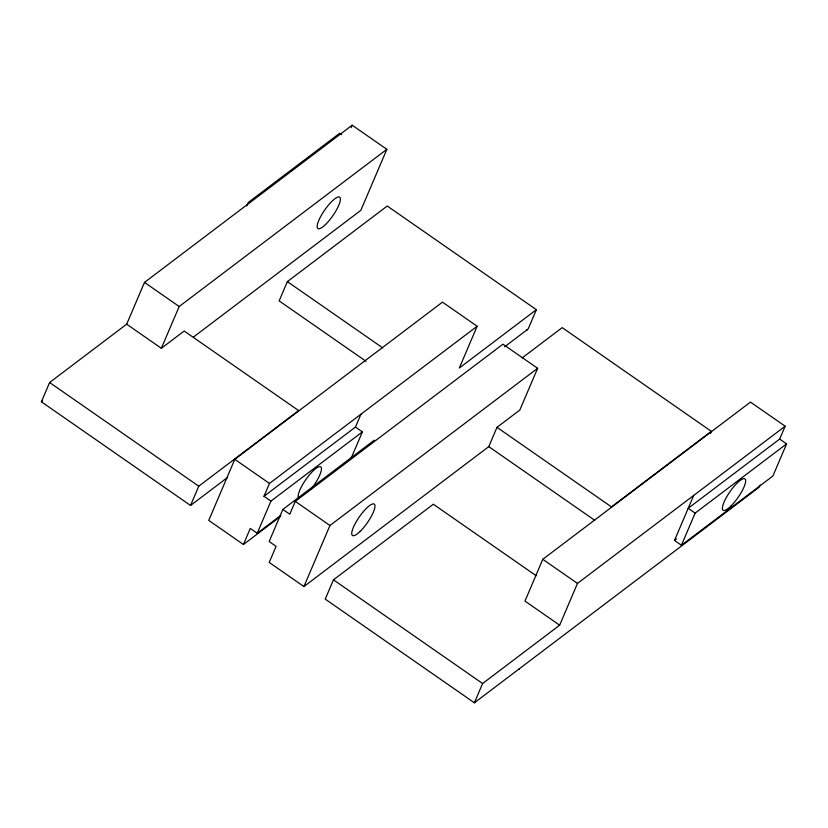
<?xml version="1.0" encoding="UTF-8"?>
<svg xmlns="http://www.w3.org/2000/svg" width="828" height="828" viewBox="0 0 828 828"><rect width="100%" height="100%" fill="white"/><g stroke="black" fill="none" stroke-linecap="round" stroke-linejoin="round"><path stroke-width="1.24" d="M227.607 477.414L190.543 505.473L41.4 401.787L49.628 382.505L126.674 324.183L144.496 282.4L352.169 125.204L386.852 149.319L360.811 210.374L193.41 337.089M126.674 324.183L161.356 348.288L179.179 306.515L386.852 149.319M246.816 205.913L248.286 202.477L339.749 133.236L341.726 134.612M351.175 127.543L352.169 125.204M190.543 505.473L198.761 486.191L298.629 410.595L184.178 331.024L161.356 348.288M504.645 346.777L528.16 328.975L536.378 309.693L387.245 206.017L287.368 281.613L279.15 300.895L366.048 361.308M536.378 309.693L459.323 368.025L477.145 326.242L442.462 302.137L234.79 459.333L208.749 520.388L243.432 544.503L280.485 516.455M243.432 544.503L250.284 528.43L257.218 533.253L280.858 515.358M263.987 496.293L355.46 427.062L362.395 431.885L270.932 501.116L263.987 496.293L269.473 483.438L477.145 326.242M257.218 533.253L270.932 501.116M282.855 509.417L269.152 541.543L276.086 546.366L269.235 562.44L303.917 586.555L488.768 446.623L496.997 427.341L519.808 410.067L537.631 368.294L502.948 344.179L295.275 501.375L289.79 514.229L282.855 509.417L374.328 440.175M355.46 427.062L360.946 414.207M351.134 458.277L362.395 431.885M303.917 586.555L329.958 525.49L537.631 368.294M536.13 575.698L433.334 504.231L333.467 579.828L325.238 599.11L474.382 702.796L759.1 487.268L760.083 484.98M526.763 330.403L527.001 329.854M474.382 702.796L482.6 683.514L559.656 625.192L577.478 583.409L785.151 426.213L750.458 402.097L542.795 559.304L524.973 601.076L559.656 625.192M475.293 702.475L475.531 701.927M519.001 669.397L519.239 668.838M710.352 433.582L711.324 431.316L562.181 327.629L522.116 357.965M786.6 443.891L695.137 513.122L688.192 508.299L779.665 439.068L786.6 443.891L772.897 476.028L681.423 545.259L674.489 540.436L693.678 495.454M681.423 545.259L695.137 513.122M779.665 439.068L785.151 426.213M41.4 401.787L42.549 400.918M711.324 431.316L611.447 506.912L496.997 427.341M674.489 540.436L676.548 538.883M287.368 281.613L382.753 347.915M488.768 446.623L594.752 520.305M144.496 282.4L179.179 306.515M542.795 559.304L577.478 583.409M234.79 459.333L269.473 483.438M295.275 501.375L329.958 525.49M49.628 382.505L198.761 486.191M333.467 579.828L482.6 683.514M298.515 497.845A19.106 4.968 -55.2 0 1 307.478 477.332A19.106 4.968 -55.2 0 1 321.305 467.758A19.106 4.968 -55.2 0 1 311.142 489.1M360.159 531.4A19.106 4.968 -55.2 0 0 374.649 504.521A19.106 4.968 -55.2 0 0 355.264 523.462A19.106 4.968 -55.2 0 0 360.159 531.4M730.813 506.177A19.106 4.968 -55.2 0 0 745.314 479.308A19.106 4.968 -55.2 0 0 725.918 498.249A19.106 4.968 -55.2 0 0 730.813 506.177M325.58 224.46A19.106 4.968 -55.2 0 0 340.08 197.581A19.106 4.968 -55.2 0 0 320.684 216.532A19.106 4.968 -55.2 0 0 325.58 224.46"/></g></svg>
